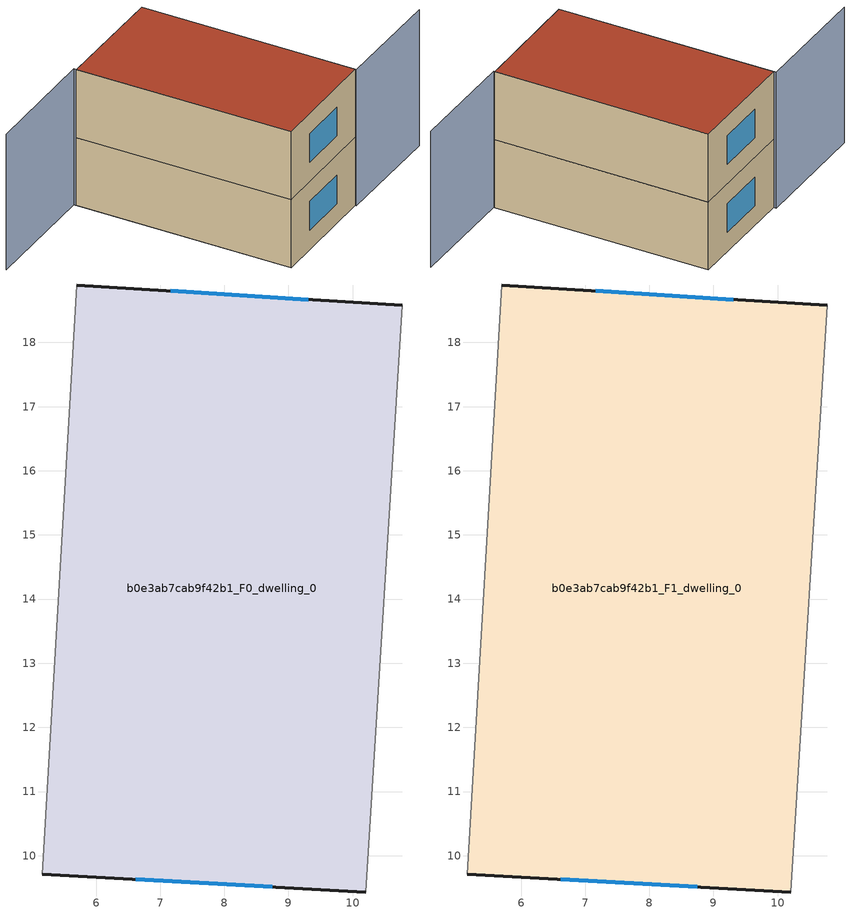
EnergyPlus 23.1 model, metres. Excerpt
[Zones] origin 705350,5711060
b0e3ab7cab9f42b1_F0_dwelling_0
 floor ground (EU_floor_Construction): 10.77,18.58 10.2,9.43 5.16,9.71 5.7,18.9 z0
 wall outside (EU_wall_Construction): 10.77,18.58 5.7,18.9 / 5.16,9.71 10.2,9.43 z0:3
 wall adiabatic (EU_wall_Construction): 10.2,9.43 10.77,18.58 / 5.7,18.9 5.16,9.71 z0:3
 window (EU_Window_Construction): 9.31,18.67 7.17,18.8 / 6.62,9.63 8.75,9.51 z0.87:2.13
b0e3ab7cab9f42b1_F1_dwelling_0
 floor to b0e3ab7cab9f42b1_F0_dwelling_0 (EU_floor_Construction): 10.77,18.58 10.2,9.43 5.16,9.71 5.7,18.9 z3
 wall outside (EU_wall_Construction): 10.77,18.58 5.7,18.9 / 5.16,9.71 10.2,9.43 z3:6
 wall adiabatic (EU_wall_Construction): 10.2,9.43 10.77,18.58 / 5.7,18.9 5.16,9.71 z3:6
 window (EU_Window_Construction): 9.31,18.67 7.17,18.8 / 6.62,9.63 8.75,9.51 z3.87:5.13
 roof outside (EU_roof_Construction): 10.2,9.43 10.77,18.58 5.7,18.9 5.16,9.71 z6
shading: 15.06,9.1 10.2,9.4 / 10.2,9.4 10.77,18.58 / 0.44,19.31 5.71,19 / 5.71,19 5.17,9.71 z0:6
[Building]
EU S2 Campaign: North Axis=0; Terrain=City; Solar Distribution=FullExterior
[Site:Location]
London: Latitude=51.5; Longitude=-0.5; Time Zone=0; Elevation=25
[SizingPeriod:WeatherFileDays]
AnnualSizingPeriod: Begin Month=1; Begin Day of Month=1; End Month=12; End Day of Month=31; Day of Week for Start Day=Monday; Use Weather File Daylight Saving Period=No; Use Weather File Rain and Snow Indicators=No
[MATERIAL]
EU_InternalMass_Material: Roughness=MediumRough; Thickness=0.1; Conductivity=1; Density=1800; Specific Heat=900; Thermal Absorptance=0.9; Solar Absorptance=0.7; Visible Absorptance=0.7
[MATERIAL:NOMASS] Roughness=MediumRough; Thermal Absorptance=0.9; Solar Absorptance=0.7; Visible Absorptance=0.7
Name | Thermal Resistance
EU_wall_NoMass | 0.724719
EU_roof_NoMass | 2.98947
EU_floor_NoMass | 2.39157
[WINDOWMATERIAL:SIMPLEGLAZINGSYSTEM]
EU_Window_SimpleGlazing: UFactor=2.63425; Solar Heat Gain Coefficient=0.76; Visible Transmittance=0.76
[CONSTRUCTION]
EU_wall_Construction: EU_wall_NoMass
EU_roof_Construction: EU_roof_NoMass
EU_floor_Construction: EU_floor_NoMass
EU_Window_Construction: EU_Window_SimpleGlazing
EU_InternalMass_Construction: EU_InternalMass_Material
[ZONE] Type=1; Multiplier=1; Ceiling Height=autocalculate; Volume=139.529; Floor Area=autocalculate; Part of Total Floor Area=Yes
b0e3ab7cab9f42b1_F0_dwelling_0; b0e3ab7cab9f42b1_F1_dwelling_0
[INTERNALMASS] Construction=EU_InternalMass_Construction; Surface Area=46.5095
Name | Zone or ZoneList
b0e3ab7cab9f42b1_F0_dwelling_0_EU_InternalMass | b0e3ab7cab9f42b1_F0_dwelling_0
b0e3ab7cab9f42b1_F1_dwelling_0_EU_InternalMass | b0e3ab7cab9f42b1_F1_dwelling_0
[OTHEREQUIPMENT] Fuel Type=Electricity; Design Level Calculation Method=Watts/Area; Power per Zone Floor Area=1; Fraction Latent=0; Fraction Radiant=0; Fraction Lost=0; Carbon Dioxide Generation Rate=0; EndUse Subcategory=EU_Step8_InternalGains
Name | Zone or ZoneList or Space or SpaceList | Schedule
EU_Step8_InternalGain_b0e3ab7cab9f42b1_F0_dwelling_0_f000 | b0e3ab7cab9f42b1_F0_dwelling_0 | EU_Step8_GainSchedule_b0e3ab7cab9f42b1_F0_dwelling_0_f000
EU_Step8_InternalGain_b0e3ab7cab9f42b1_F1_dwelling_0_f000 | b0e3ab7cab9f42b1_F1_dwelling_0 | EU_Step8_GainSchedule_b0e3ab7cab9f42b1_F1_dwelling_0_f000
[ZONEVENTILATION:DESIGNFLOWRATE] Schedule=EU_AlwaysOn; Design Flow Rate Calculation Method=AirChanges/Hour; Air Changes per Hour=0.418135; Ventilation Type=Natural; Fan Pressure Rise=0; Fan Total Efficiency=1; Constant Term Coefficient=1; Temperature Term Coefficient=0; Velocity Term Coefficient=0; Velocity Squared Term Coefficient=0; Minimum Indoor Temperature=-100; Maximum Indoor Temperature=100; Delta Temperature=-100; Minimum Outdoor Temperature=-100; Maximum Outdoor Temperature=100; Maximum Wind Speed=40
Name | Zone or ZoneList or Space or SpaceList
EU_ConstantAir_b0e3ab7cab9f42b1_F0_dwelling_0 | b0e3ab7cab9f42b1_F0_dwelling_0
EU_ConstantAir_b0e3ab7cab9f42b1_F1_dwelling_0 | b0e3ab7cab9f42b1_F1_dwelling_0
[HVACTEMPLATE:THERMOSTAT] Constant Heating Setpoint=20; Constant Cooling Setpoint=50
EU_HeatOnly_b0e3ab7cab9f42b1_F0_dwelling_0; EU_HeatOnly_b0e3ab7cab9f42b1_F1_dwelling_0
[HVACTEMPLATE:ZONE:IDEALLOADSAIRSYSTEM] System Availability Schedule=EU_AlwaysOn; Maximum Heating Supply Air Temperature=50; Minimum Cooling Supply Air Temperature=13; Maximum Heating Supply Air Humidity Ratio=0.0156; Minimum Cooling Supply Air Humidity Ratio=0.0077; Heating Limit=NoLimit; Cooling Limit=NoLimit; Heating Availability Schedule=EU_AlwaysOn; Cooling Availability Schedule=EU_CoolingOff; Dehumidification Control Type=ConstantSensibleHeatRatio; Cooling Sensible Heat Ratio=0.7; Dehumidification Setpoint=60; Humidification Control Type=None; Humidification Setpoint=30; Outdoor Air Method=None; Outdoor Air Flow Rate per Person=0.00944; Outdoor Air Flow Rate per Zone Floor Area=0; Outdoor Air Flow Rate per Zone=0; Demand Controlled Ventilation Type=None; Outdoor Air Economizer Type=NoEconomizer; Heat Recovery Type=None; Sensible Heat Recovery Effectiveness=0.7; Latent Heat Recovery Effectiveness=0.65
Name | Template Thermostat
b0e3ab7cab9f42b1_F0_dwelling_0 | EU_HeatOnly_b0e3ab7cab9f42b1_F0_dwelling_0
b0e3ab7cab9f42b1_F1_dwelling_0 | EU_HeatOnly_b0e3ab7cab9f42b1_F1_dwelling_0
[SIZING:ZONE] Zone Cooling Design Supply Air Temperature Input Method=SupplyAirTemperature; Zone Cooling Design Supply Air Temperature=13; Zone Heating Design Supply Air Temperature Input Method=SupplyAirTemperature; Zone Heating Design Supply Air Temperature=50; Zone Cooling Design Supply Air Humidity Ratio=0.008; Zone Heating Design Supply Air Humidity Ratio=0.008; Cooling Design Air Flow Method=DesignDay; Cooling Design Air Flow Rate=0; Cooling Minimum Air Flow per Zone Floor Area=0.000762; Cooling Minimum Air Flow=0; Cooling Minimum Air Flow Fraction=0.2; Heating Design Air Flow Method=DesignDay; Heating Design Air Flow Rate=0; Heating Maximum Air Flow per Zone Floor Area=0.002032; Heating Maximum Air Flow=0.141576; Heating Maximum Air Flow Fraction=0.3; Account for Dedicated Outdoor Air System=No; Dedicated Outdoor Air System Control Strategy=NeutralSupplyAir; Dedicated Outdoor Air Low Setpoint Temperature for Design=autosize; Dedicated Outdoor Air High Setpoint Temperature for Design=autosize; Zone Load Sizing Method=Sensible Load Only No Latent Load; Zone Latent Cooling Design Supply Air Humidity Ratio Input Method=HumidityRatioDifference; Zone Cooling Design Supply Air Humidity Ratio Difference=0.005; Zone Latent Heating Design Supply Air Humidity Ratio Input Method=HumidityRatioDifference; Zone Humidification Design Supply Air Humidity Ratio Difference=0.005
b0e3ab7cab9f42b1_F0_dwelling_0; b0e3ab7cab9f42b1_F1_dwelling_0
[SCHEDULE:CONSTANT]
Name | Hourly Value
EU_AlwaysOn | 1
EU_CoolingOff | 0
[SCHEDULE:FILE] Column Number=1; Rows to Skip at Top=0; Number of Hours of Data=8760; Column Separator=Comma; Interpolate to Timestep=No; Minutes per Item=60; Adjust Schedule for Daylight Savings=Yes
Name | File
EU_Step8_GainSchedule_b0e3ab7cab9f42b1_F0_dwelling_0_f000 | ../../schedules/b0e3ab7cab9f42b1/b0e3ab7cab9f42b1_F0_dwelling_0_f000_gain.csv
EU_Step8_GainSchedule_b0e3ab7cab9f42b1_F1_dwelling_0_f000 | ../../schedules/b0e3ab7cab9f42b1/b0e3ab7cab9f42b1_F1_dwelling_0_f000_gain.csv
